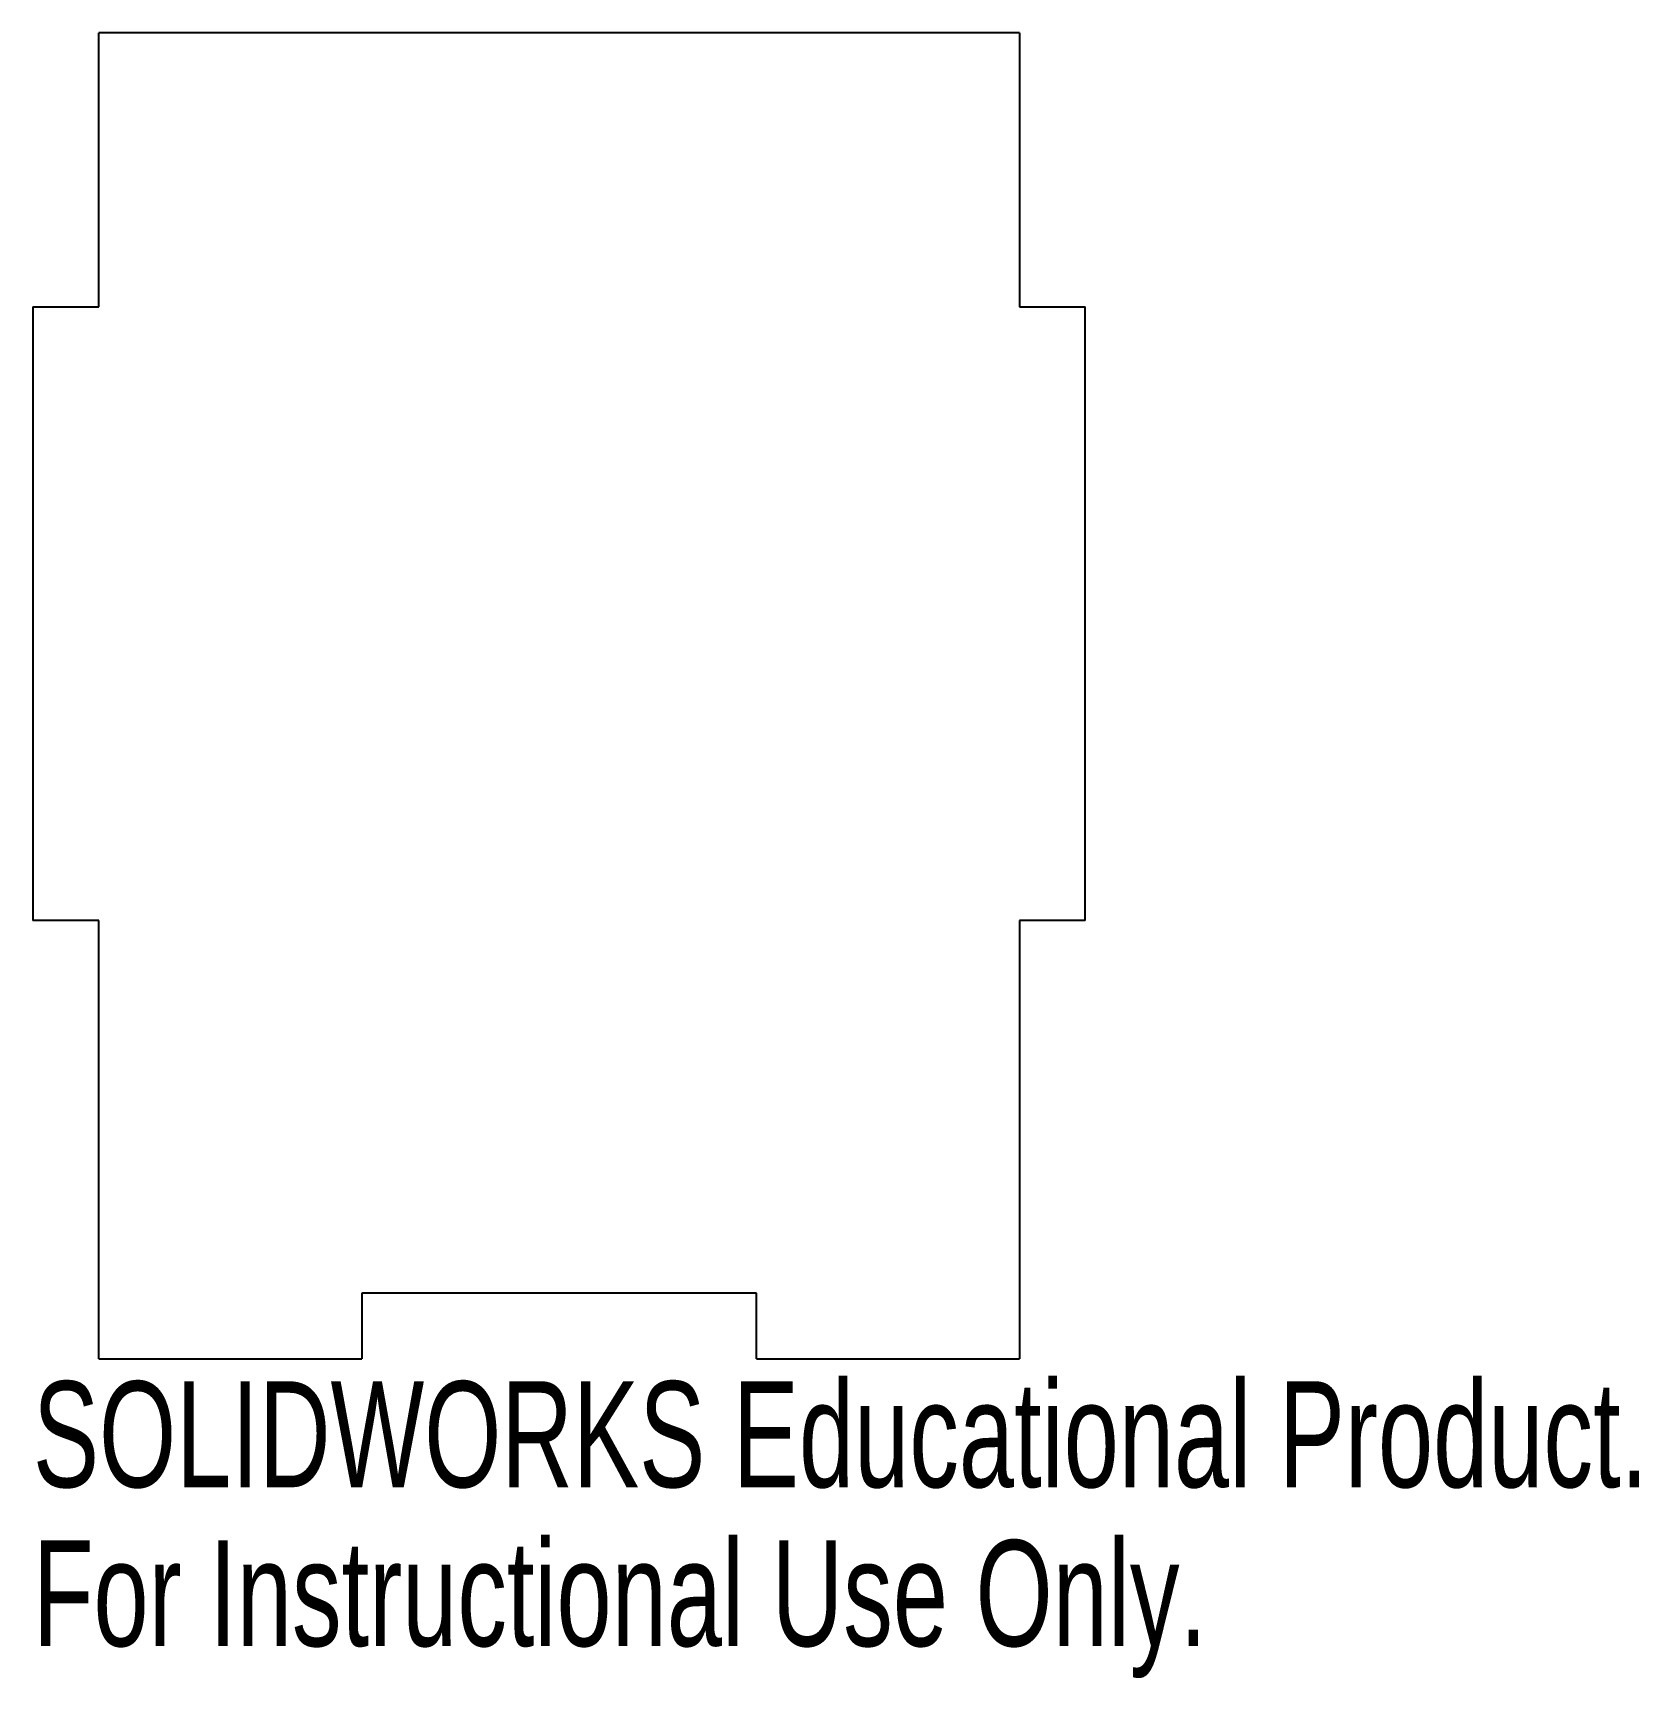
# Model space of a CAD drawing. Header units: millimetres. Extents: x 0 to 73.3, y -14.6 to 60.5.
import ezdxf

# ---------------------------------------------------------------- set-up
doc = ezdxf.new("R2010")
doc.units = ezdxf.units.MM
doc.styles.add('SLDTEXTSTYLE0', font='TXT', dxfattribs={"width": 0.7})

msp = doc.modelspace()

# ---------------------------------------------------------------- linework, layer by layer
at = {"color": 7, "linetype": 'Continuous', "lineweight": 25}
for p, q in [((45, 60.5), (3, 60.5)), ((3, 48), (3, 60.5)), ((45, 60.5), (45, 48)), ((0, 48), (3, 48)), ((0, 48), (0, 20)), ((45, 48), (48, 48)), ((48, 20), (48, 48)), ((3, 20), (0, 20)), ((3, 0), (3, 20)), ((45, 20), (45, 0)), ((48, 20), (45, 20)), ((15, 3), (15, 0)), ((33, 3), (15, 3)), ((33, 0), (33, 3)), ((3, 0), (15, 0)), ((33, 0), (45, 0))]:
    msp.add_line(p, q, dxfattribs=at)

# ---------------------------------------------------------------- texts
at = {"color": 7, "linetype": 'Continuous', "char_height": 4.83362, "attachment_point": 1, "style": 'SLDTEXTSTYLE0'}
for s, insert in [('SOLIDWORKS Educational Product.', (0, -1.02)), ('For Instructional Use Only.', (0, -8.27))]:
    msp.add_mtext(s, dxfattribs=dict(at, insert=insert))

doc.saveas('drawing.dxf')
